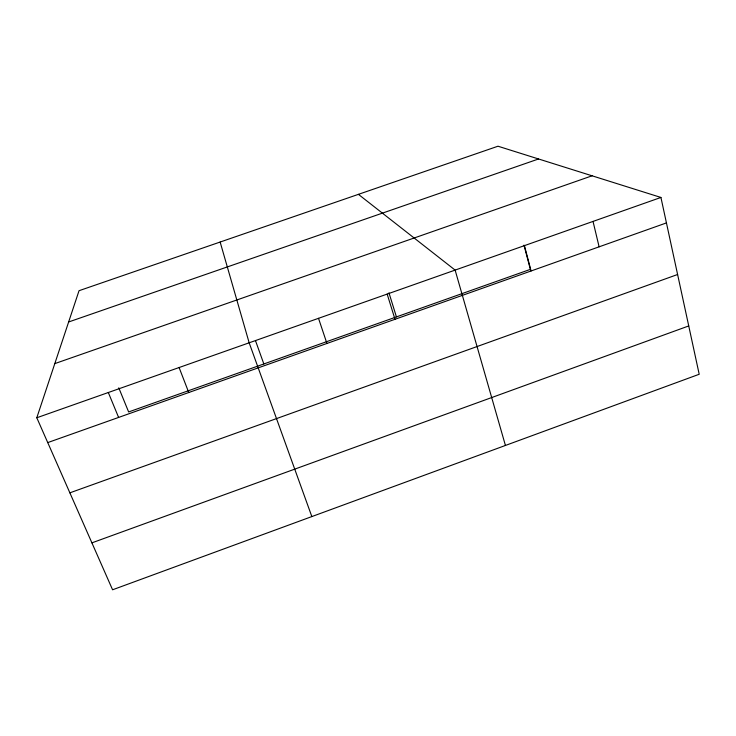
<?xml version="1.0" encoding="UTF-8"?>
<svg xmlns="http://www.w3.org/2000/svg" width="736" height="736" viewBox="0 0 736 736"><rect width="100%" height="100%" fill="white"/><g stroke="black" fill="none" stroke-linecap="round" stroke-linejoin="round"><path stroke-width="1.1" d="M36.8 417.763L79.037 290.702L497.987 146.216L660.928 197.45L699.2 374.265L112.58 589.784L36.8 417.763L660.928 197.45M91.908 542.855L688.74 325.938M69.874 492.835L677.608 274.5M47.739 442.594L666.439 222.916M54.804 363.612L592.084 175.803M68.632 321.982L538.559 158.976M358.414 194.35L455.124 270.103L505.43 445.455M108.321 392.518L118.606 417.432M118.772 387.835L128.634 411.948L530.362 269.367L523.995 245.162M179.096 367.531L188.766 392.527M311.843 516.58L249.164 342.801L220.147 242.034M255.53 340.759L263.847 363.961M318.513 318.32L326.94 343.464M388.958 292.818L396.428 316.903M387.164 294.087L395.002 319.295M524.428 245.631L531.088 270.977M593.032 221.416L599.113 246.827"/></g></svg>
